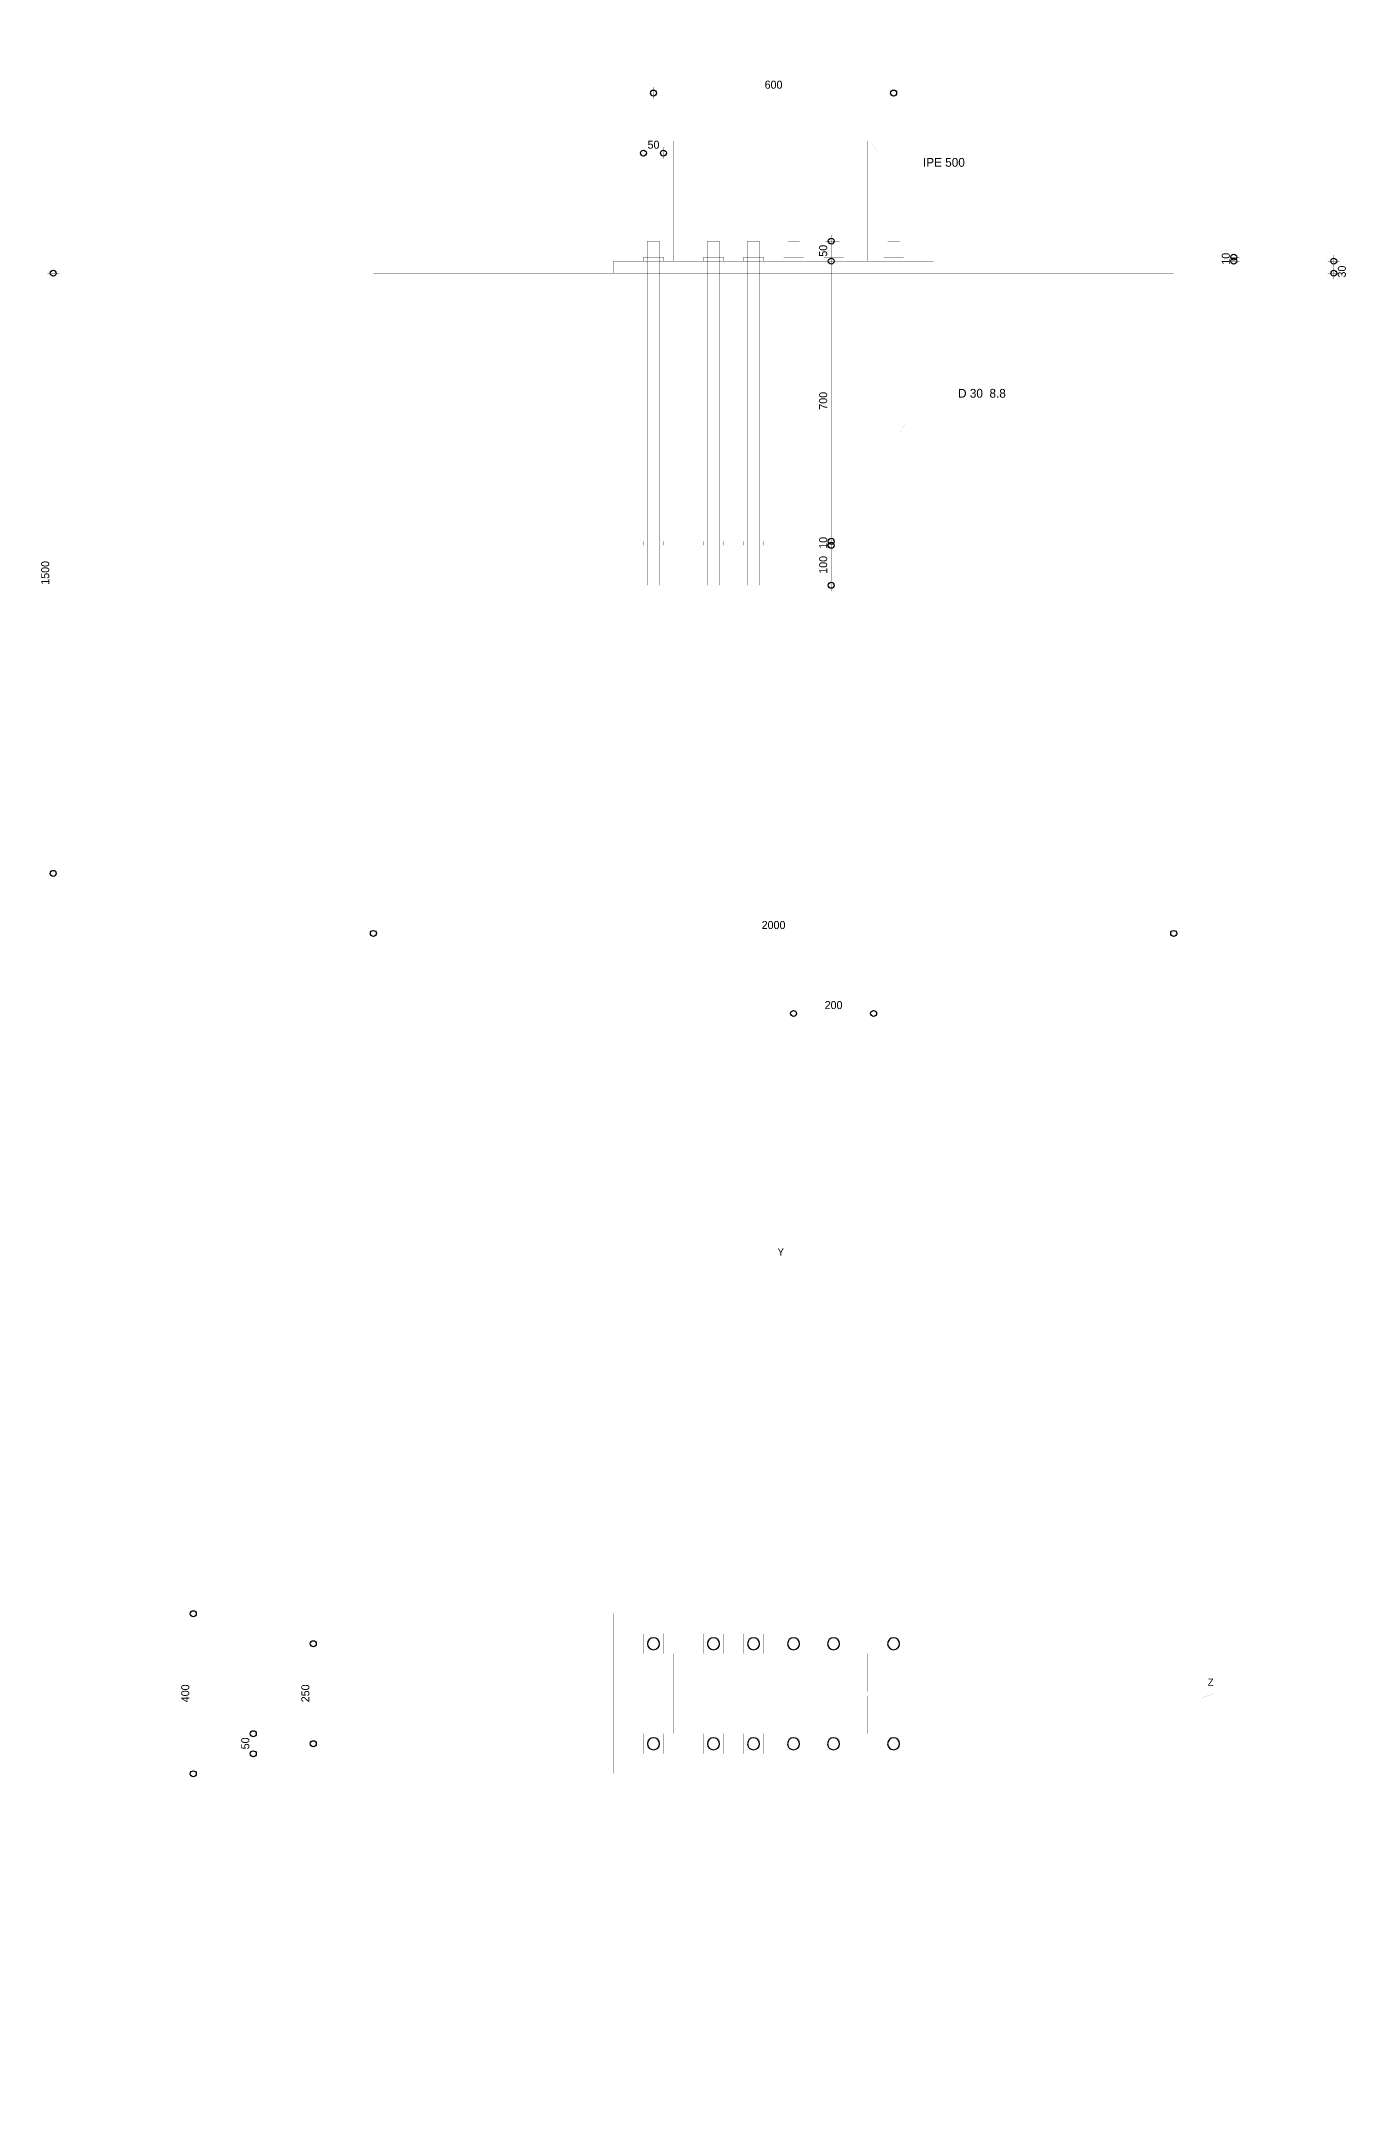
# Model space of a CAD drawing. Header units: millimetres. Extents: x -388065 to 2372687422, y -192755 to 667797.
# Drawn here: x 188812 to 192073, y 572785 to 577915 of the extents above; entities that cross this region are included whole.
import ezdxf
from ezdxf.enums import TextEntityAlignment as Align

# ---------------------------------------------------------------- set-up
doc = ezdxf.new("R2010")
doc.units = ezdxf.units.MM
doc.linetypes.add('DASHDOTED', pattern=[110, 50, -25, 10, -25])

msp = doc.modelspace()

# ---------------------------------------------------------------- linework, layer by layer
at = {"color": 255, "linetype": 'DASHDOTED'}
for points, const_width in [([(190642.7951, 577114.7606), (190642.7951, 577914.7606)], 0.1), ([(190392.7951, 577664.7606), (190408.7951, 577664.7606)], 0.2), ([(190408.7951, 577664.7606), (190876.7951, 577664.7606)], 0.2), ([(190876.7951, 577664.7606), (190892.7951, 577664.7606)], 0.2), ([(190642.7951, 573784.7606), (191742.7951, 573784.7606)], 0.05)]:
    msp.add_lwpolyline(points, dxfattribs=dict(at, const_width=const_width))
at = {"color": 50}
for points, const_width in [([(190327.7951, 577784.7606), (190957.7951, 577784.7606)], 0.1), ([(190342.7951, 577769.7606), (190342.7951, 577799.7606)], 0.1), ([(190942.7951, 577769.7606), (190942.7951, 577799.7606)], 0.1), ([(190302.7951, 577634.7606), (190382.7951, 577634.7606)], 0.1), ([(190302.7951, 577634.7606), (190382.7951, 577634.7606)], 0.1), ([(190317.7951, 577619.7606), (190317.7951, 577649.7606)], 0.1), ([(190317.7951, 577619.7606), (190317.7951, 577649.7606)], 0.1), ([(190367.7951, 577619.7606), (190367.7951, 577649.7606)], 0.1), ([(190367.7951, 577619.7606), (190367.7951, 577649.7606)], 0.1), ([(190905.523, 577633.5474), (190892.7951, 577654.7606)], 0.1), ([(190892.7951, 577654.7606), (190914.0083, 577642.0327)], 0.1), ([(190892.7951, 577654.7606), (190963.5058, 577584.05)], 0.1), ([(190963.5058, 577584.05), (191173.5058, 577584.05)], 0.1), ([(190801.7951, 577414.7606), (190771.7951, 577414.7606)], 0.1), ([(190786.7951, 576539.7606), (190786.7951, 577429.7606)], 0.1), ([(188842.7951, 575819.7606), (188842.7951, 577349.7606)], 0.1), ([(190801.7951, 577364.7606), (190771.7951, 577364.7606)], 0.1), ([(191807.7951, 577374.7606), (191777.7951, 577374.7606)], 0.1), ([(191807.7951, 577364.7606), (191777.7951, 577364.7606)], 0.1), ([(191792.7951, 577349.7606), (191792.7951, 577389.7606)], 0.1), ([(192057.7951, 577364.7606), (192027.7951, 577364.7606)], 0.1), ([(192042.7951, 577319.7606), (192042.7951, 577379.7606)], 0.1), ([(188857.7951, 577334.7606), (188827.7951, 577334.7606)], 0.1), ([(190642.7951, 577334.7606), (190642.7951, 577334.7606)], 0.2), ([(192057.7951, 577334.7606), (192027.7951, 577334.7606)], 0.1), ([(190957.7951, 576936.1892), (191028.5058, 577006.8999)], 0.1), ([(191028.5058, 577006.8999), (191298.5058, 577006.8999)], 0.1), ([(190957.7951, 576936.1892), (190970.523, 576957.4024)], 0.1), ([(190979.0083, 576948.9171), (190957.7951, 576936.1892)], 0.1), ([(190801.7951, 576664.7606), (190771.7951, 576664.7606)], 0.1), ([(190801.7951, 576654.7606), (190771.7951, 576654.7606)], 0.1), ([(190801.7951, 576554.7606), (190771.7951, 576554.7606)], 0.1), ([(188857.7951, 575834.7606), (188827.7951, 575834.7606)], 0.1), ([(189627.7951, 575684.7606), (191657.7951, 575684.7606)], 0.1), ([(189642.7951, 575669.7606), (189642.7951, 575699.7606)], 0.1), ([(191642.7951, 575669.7606), (191642.7951, 575699.7606)], 0.1), ([(190677.7951, 575484.7606), (190907.7951, 575484.7606)], 0.1), ([(190692.7951, 575469.7606), (190692.7951, 575499.7606)], 0.1), ([(190892.7951, 575469.7606), (190892.7951, 575499.7606)], 0.1), ([(189207.7951, 573984.7606), (189177.7951, 573984.7606)], 0.1), ([(189192.7951, 573569.7606), (189192.7951, 573999.7606)], 0.1), ([(190642.7951, 573784.7606), (190242.7951, 573984.7606)], 0.2), ([(190642.7951, 573784.7606), (191042.7951, 573984.7606)], 0.2), ([(189492.7951, 573644.7606), (189492.7951, 573924.7606)], 0.1), ([(189507.7951, 573909.7606), (189477.7951, 573909.7606)], 0.1), ([(190642.7951, 573784.7606), (190242.7951, 573584.7606)], 0.2), ([(190642.7951, 573784.7606), (191042.7951, 573584.7606)], 0.2), ([(190642.7951, 573784.7606), (190642.7951, 573784.7606)], 0.2), ([(190642.7951, 573784.7606), (190642.7951, 573784.7606)], 0.2), ([(190642.7951, 573784.7606), (190642.7951, 573784.7606)], 0.2), ([(190642.7951, 573784.7606), (190642.7951, 573784.7606)], 0.2), ([(189357.7951, 573684.7606), (189327.7951, 573684.7606)], 0.1), ([(189342.7951, 573619.7606), (189342.7951, 573699.7606)], 0.1), ([(189507.7951, 573659.7606), (189477.7951, 573659.7606)], 0.1), ([(189357.7951, 573634.7606), (189327.7951, 573634.7606)], 0.1), ([(189207.7951, 573584.7606), (189177.7951, 573584.7606)], 0.1)]:
    msp.add_lwpolyline(points, dxfattribs=dict(at, const_width=const_width))
at = {"color": 255}
for points, const_width in [([(190392.7951, 577364.7606), (190392.7951, 577664.7606)], 0.2), ([(190408.7951, 577364.7606), (190408.7951, 577664.7606)], 0.2), ([(190876.7951, 577364.7606), (190876.7951, 577664.7606)], 0.2), ([(190892.7951, 577364.7606), (190892.7951, 577664.7606)], 0.2), ([(190357.7951, 577414.7606), (190327.7951, 577414.7606)], 0.2), ([(190327.7951, 576554.7606), (190327.7951, 577414.7606)], 0.2), ([(190357.7951, 576554.7606), (190357.7951, 577414.7606)], 0.2), ([(190507.7951, 577414.7606), (190477.7951, 577414.7606)], 0.2), ([(190477.7951, 576554.7606), (190477.7951, 577414.7606)], 0.2), ([(190507.7951, 577414.7606), (190477.7951, 577414.7606)], 0.2), ([(190477.7951, 576554.7606), (190477.7951, 577414.7606)], 0.2), ([(190507.7951, 576554.7606), (190507.7951, 577414.7606)], 0.2), ([(190507.7951, 576554.7606), (190507.7951, 577414.7606)], 0.2), ([(190607.7951, 577414.7606), (190577.7951, 577414.7606)], 0.2), ([(190577.7951, 576554.7606), (190577.7951, 577414.7606)], 0.2), ([(190607.7951, 577414.7606), (190577.7951, 577414.7606)], 0.2), ([(190577.7951, 576554.7606), (190577.7951, 577414.7606)], 0.2), ([(190607.7951, 576554.7606), (190607.7951, 577414.7606)], 0.2), ([(190607.7951, 576554.7606), (190607.7951, 577414.7606)], 0.2), ([(190707.7951, 577414.7606), (190677.7951, 577414.7606)], 0.2), ([(190677.7951, 576554.7606), (190677.7951, 577414.7606)], 0.2), ([(190707.7951, 577414.7606), (190677.7951, 577414.7606)], 0.2), ([(190677.7951, 576554.7606), (190677.7951, 577414.7606)], 0.2), ([(190707.7951, 576554.7606), (190707.7951, 577414.7606)], 0.2), ([(190707.7951, 576554.7606), (190707.7951, 577414.7606)], 0.2), ([(190807.7951, 577414.7606), (190777.7951, 577414.7606)], 0.2), ([(190777.7951, 576554.7606), (190777.7951, 577414.7606)], 0.2), ([(190807.7951, 577414.7606), (190777.7951, 577414.7606)], 0.2), ([(190777.7951, 576554.7606), (190777.7951, 577414.7606)], 0.2), ([(190807.7951, 576554.7606), (190807.7951, 577414.7606)], 0.2), ([(190807.7951, 576554.7606), (190807.7951, 577414.7606)], 0.2), ([(190957.7951, 577414.7606), (190927.7951, 577414.7606)], 0.2), ([(190927.7951, 576554.7606), (190927.7951, 577414.7606)], 0.2), ([(190957.7951, 576554.7606), (190957.7951, 577414.7606)], 0.2), ([(190242.7951, 577334.7606), (190242.7951, 577364.7606)], 0.2), ([(191042.7951, 577364.7606), (190242.7951, 577364.7606)], 0.2), ([(190317.7951, 577364.7606), (190317.7951, 577374.7606)], 0.2), ([(190367.7951, 577374.7606), (190317.7951, 577374.7606)], 0.2), ([(190317.7951, 577364.7606), (190317.7951, 577374.7606)], 0.2), ([(190367.7951, 577374.7606), (190317.7951, 577374.7606)], 0.2), ([(190317.7951, 577364.7606), (190367.7951, 577364.7606)], 0.2), ([(190317.7951, 577364.7606), (190367.7951, 577364.7606)], 0.2), ([(190367.7951, 577374.7606), (190367.7951, 577364.7606)], 0.2), ([(190367.7951, 577374.7606), (190367.7951, 577364.7606)], 0.2), ([(190392.7951, 577364.7606), (190408.7951, 577364.7606)], 0.2), ([(190408.7951, 577364.7606), (190876.7951, 577364.7606)], 0.2), ([(190467.7951, 577364.7606), (190467.7951, 577374.7606)], 0.2), ([(190517.7951, 577374.7606), (190467.7951, 577374.7606)], 0.2), ([(190467.7951, 577364.7606), (190467.7951, 577374.7606)], 0.2), ([(190517.7951, 577374.7606), (190467.7951, 577374.7606)], 0.2), ([(190467.7951, 577364.7606), (190517.7951, 577364.7606)], 0.2), ([(190467.7951, 577364.7606), (190517.7951, 577364.7606)], 0.2), ([(190517.7951, 577374.7606), (190517.7951, 577364.7606)], 0.2), ([(190517.7951, 577374.7606), (190517.7951, 577364.7606)], 0.2), ([(190567.7951, 577364.7606), (190567.7951, 577374.7606)], 0.2), ([(190617.7951, 577374.7606), (190567.7951, 577374.7606)], 0.2), ([(190567.7951, 577364.7606), (190567.7951, 577374.7606)], 0.2), ([(190617.7951, 577374.7606), (190567.7951, 577374.7606)], 0.2), ([(190567.7951, 577364.7606), (190617.7951, 577364.7606)], 0.2), ([(190567.7951, 577364.7606), (190617.7951, 577364.7606)], 0.2), ([(190617.7951, 577374.7606), (190617.7951, 577364.7606)], 0.2), ([(190617.7951, 577374.7606), (190617.7951, 577364.7606)], 0.2), ([(190667.7951, 577364.7606), (190667.7951, 577374.7606)], 0.2), ([(190717.7951, 577374.7606), (190667.7951, 577374.7606)], 0.2), ([(190667.7951, 577364.7606), (190667.7951, 577374.7606)], 0.2), ([(190717.7951, 577374.7606), (190667.7951, 577374.7606)], 0.2), ([(190667.7951, 577364.7606), (190717.7951, 577364.7606)], 0.2), ([(190667.7951, 577364.7606), (190717.7951, 577364.7606)], 0.2), ([(190717.7951, 577374.7606), (190717.7951, 577364.7606)], 0.2), ([(190717.7951, 577374.7606), (190717.7951, 577364.7606)], 0.2), ([(190767.7951, 577364.7606), (190767.7951, 577374.7606)], 0.2), ([(190817.7951, 577374.7606), (190767.7951, 577374.7606)], 0.2), ([(190767.7951, 577364.7606), (190767.7951, 577374.7606)], 0.2), ([(190817.7951, 577374.7606), (190767.7951, 577374.7606)], 0.2), ([(190767.7951, 577364.7606), (190817.7951, 577364.7606)], 0.2), ([(190767.7951, 577364.7606), (190817.7951, 577364.7606)], 0.2), ([(190817.7951, 577374.7606), (190817.7951, 577364.7606)], 0.2), ([(190817.7951, 577374.7606), (190817.7951, 577364.7606)], 0.2), ([(190876.7951, 577364.7606), (190892.7951, 577364.7606)], 0.2), ([(190917.7951, 577364.7606), (190917.7951, 577374.7606)], 0.2), ([(190967.7951, 577374.7606), (190917.7951, 577374.7606)], 0.2), ([(190917.7951, 577364.7606), (190917.7951, 577374.7606)], 0.2), ([(190967.7951, 577374.7606), (190917.7951, 577374.7606)], 0.2), ([(190917.7951, 577364.7606), (190967.7951, 577364.7606)], 0.2), ([(190917.7951, 577364.7606), (190967.7951, 577364.7606)], 0.2), ([(190967.7951, 577374.7606), (190967.7951, 577364.7606)], 0.2), ([(190967.7951, 577374.7606), (190967.7951, 577364.7606)], 0.2), ([(191042.7951, 577364.7606), (191042.7951, 577334.7606)], 0.2), ([(189642.7951, 575834.7606), (189642.7951, 577334.7606)], 0.2), ([(191642.7951, 577334.7606), (189642.7951, 577334.7606)], 0.2), ([(190242.7951, 577334.7606), (191042.7951, 577334.7606)], 0.2), ([(190642.7951, 577334.7606), (190242.7951, 577334.7606)], 0.2), ([(190242.7951, 577334.7606), (190242.7951, 577334.7606)], 0.2), ([(190242.7951, 577334.7606), (190242.7951, 577334.7606)], 0.2), ([(190242.7951, 577334.7606), (190242.7951, 577334.7606)], 0.2), ([(190242.7951, 577334.7606), (190242.7951, 577334.7606)], 0.2), ([(190242.7951, 577334.7606), (191042.7951, 577334.7606)], 0.2), ([(191042.7951, 577334.7606), (190242.7951, 577334.7606)], 0.2), ([(190242.7951, 577334.7606), (190642.7951, 577334.7606)], 0.2), ([(191042.7951, 577334.7606), (190642.7951, 577334.7606)], 0.2), ([(190642.7951, 577334.7606), (191042.7951, 577334.7606)], 0.2), ([(191042.7951, 577334.7606), (191042.7951, 577334.7606)], 0.2), ([(191042.7951, 577334.7606), (191042.7951, 577334.7606)], 0.2), ([(191042.7951, 577334.7606), (191042.7951, 577334.7606)], 0.2), ([(191642.7951, 577334.7606), (191642.7951, 575834.7606)], 0.2), ([(190317.7951, 576654.7606), (190317.7951, 576664.7606)], 0.2), ([(190367.7951, 576664.7606), (190317.7951, 576664.7606)], 0.2), ([(190317.7951, 576654.7606), (190367.7951, 576654.7606)], 0.2), ([(190367.7951, 576664.7606), (190367.7951, 576654.7606)], 0.2), ([(190467.7951, 576654.7606), (190467.7951, 576664.7606)], 0.2), ([(190517.7951, 576664.7606), (190467.7951, 576664.7606)], 0.2), ([(190467.7951, 576654.7606), (190467.7951, 576664.7606)], 0.2), ([(190517.7951, 576664.7606), (190467.7951, 576664.7606)], 0.2), ([(190467.7951, 576654.7606), (190517.7951, 576654.7606)], 0.2), ([(190467.7951, 576654.7606), (190517.7951, 576654.7606)], 0.2), ([(190517.7951, 576664.7606), (190517.7951, 576654.7606)], 0.2), ([(190517.7951, 576664.7606), (190517.7951, 576654.7606)], 0.2), ([(190567.7951, 576654.7606), (190567.7951, 576664.7606)], 0.2), ([(190617.7951, 576664.7606), (190567.7951, 576664.7606)], 0.2), ([(190567.7951, 576654.7606), (190567.7951, 576664.7606)], 0.2), ([(190617.7951, 576664.7606), (190567.7951, 576664.7606)], 0.2), ([(190567.7951, 576654.7606), (190617.7951, 576654.7606)], 0.2), ([(190567.7951, 576654.7606), (190617.7951, 576654.7606)], 0.2), ([(190617.7951, 576664.7606), (190617.7951, 576654.7606)], 0.2), ([(190617.7951, 576664.7606), (190617.7951, 576654.7606)], 0.2), ([(190667.7951, 576654.7606), (190667.7951, 576664.7606)], 0.2), ([(190717.7951, 576664.7606), (190667.7951, 576664.7606)], 0.2), ([(190667.7951, 576654.7606), (190667.7951, 576664.7606)], 0.2), ([(190717.7951, 576664.7606), (190667.7951, 576664.7606)], 0.2), ([(190667.7951, 576654.7606), (190717.7951, 576654.7606)], 0.2), ([(190667.7951, 576654.7606), (190717.7951, 576654.7606)], 0.2), ([(190717.7951, 576664.7606), (190717.7951, 576654.7606)], 0.2), ([(190717.7951, 576664.7606), (190717.7951, 576654.7606)], 0.2), ([(190767.7951, 576654.7606), (190767.7951, 576664.7606)], 0.2), ([(190817.7951, 576664.7606), (190767.7951, 576664.7606)], 0.2), ([(190767.7951, 576654.7606), (190767.7951, 576664.7606)], 0.2), ([(190817.7951, 576664.7606), (190767.7951, 576664.7606)], 0.2), ([(190767.7951, 576654.7606), (190817.7951, 576654.7606)], 0.2), ([(190767.7951, 576654.7606), (190817.7951, 576654.7606)], 0.2), ([(190817.7951, 576664.7606), (190817.7951, 576654.7606)], 0.2), ([(190817.7951, 576664.7606), (190817.7951, 576654.7606)], 0.2), ([(190917.7951, 576654.7606), (190917.7951, 576664.7606)], 0.2), ([(190967.7951, 576664.7606), (190917.7951, 576664.7606)], 0.2), ([(190917.7951, 576654.7606), (190967.7951, 576654.7606)], 0.2), ([(190967.7951, 576664.7606), (190967.7951, 576654.7606)], 0.2), ([(190327.7951, 576554.7606), (190357.7951, 576554.7606)], 0.2), ([(190477.7951, 576554.7606), (190507.7951, 576554.7606)], 0.2), ([(190477.7951, 576554.7606), (190507.7951, 576554.7606)], 0.2), ([(190577.7951, 576554.7606), (190607.7951, 576554.7606)], 0.2), ([(190577.7951, 576554.7606), (190607.7951, 576554.7606)], 0.2), ([(190677.7951, 576554.7606), (190707.7951, 576554.7606)], 0.2), ([(190677.7951, 576554.7606), (190707.7951, 576554.7606)], 0.2), ([(190777.7951, 576554.7606), (190807.7951, 576554.7606)], 0.2), ([(190777.7951, 576554.7606), (190807.7951, 576554.7606)], 0.2), ([(190927.7951, 576554.7606), (190957.7951, 576554.7606)], 0.2), ([(189642.7951, 575834.7606), (191642.7951, 575834.7606)], 0.2), ([(189642.7951, 572784.7606), (189642.7951, 574784.7606)], 0.2), ([(191642.7951, 574784.7606), (189642.7951, 574784.7606)], 0.2), ([(191642.7951, 574784.7606), (191642.7951, 572784.7606)], 0.2), ([(190242.7951, 573584.7606), (190242.7951, 573984.7606)], 0.2), ([(191042.7951, 573984.7606), (190242.7951, 573984.7606)], 0.2), ([(190242.7951, 573584.7606), (190242.7951, 573984.7606)], 0.2), ([(191042.7951, 573984.7606), (190242.7951, 573984.7606)], 0.2), ([(190242.7951, 573984.7606), (190242.7951, 573984.7606)], 0.2), ([(190242.7951, 573984.7606), (190242.7951, 573984.7606)], 0.2), ([(190242.7951, 573584.7606), (190242.7951, 573984.7606)], 0.2), ([(191042.7951, 573984.7606), (190242.7951, 573984.7606)], 0.2), ([(190242.7951, 573584.7606), (190242.7951, 573984.7606)], 0.2), ([(191042.7951, 573984.7606), (190242.7951, 573984.7606)], 0.2), ([(191042.7951, 573984.7606), (191042.7951, 573584.7606)], 0.2), ([(191042.7951, 573984.7606), (191042.7951, 573584.7606)], 0.2), ([(191042.7951, 573984.7606), (191042.7951, 573984.7606)], 0.2), ([(191042.7951, 573984.7606), (191042.7951, 573984.7606)], 0.2), ([(191042.7951, 573984.7606), (191042.7951, 573584.7606)], 0.2), ([(191042.7951, 573984.7606), (191042.7951, 573584.7606)], 0.2), ([(190317.7951, 573884.7606), (190317.7951, 573934.7606)], 0.2), ([(190367.7951, 573934.7606), (190317.7951, 573934.7606)], 0.2), ([(190367.7951, 573934.7606), (190367.7951, 573884.7606)], 0.2), ([(190467.7951, 573884.7606), (190467.7951, 573934.7606)], 0.2), ([(190517.7951, 573934.7606), (190467.7951, 573934.7606)], 0.2), ([(190517.7951, 573934.7606), (190517.7951, 573884.7606)], 0.2), ([(190567.7951, 573884.7606), (190567.7951, 573934.7606)], 0.2), ([(190617.7951, 573934.7606), (190567.7951, 573934.7606)], 0.2), ([(190617.7951, 573934.7606), (190617.7951, 573884.7606)], 0.2), ([(190667.7951, 573884.7606), (190667.7951, 573934.7606)], 0.2), ([(190717.7951, 573934.7606), (190667.7951, 573934.7606)], 0.2), ([(190717.7951, 573934.7606), (190717.7951, 573884.7606)], 0.2), ([(190767.7951, 573884.7606), (190767.7951, 573934.7606)], 0.2), ([(190817.7951, 573934.7606), (190767.7951, 573934.7606)], 0.2), ([(190817.7951, 573934.7606), (190817.7951, 573884.7606)], 0.2), ([(190917.7951, 573884.7606), (190917.7951, 573934.7606)], 0.2), ([(190967.7951, 573934.7606), (190917.7951, 573934.7606)], 0.2), ([(190967.7951, 573934.7606), (190967.7951, 573884.7606)], 0.2), ([(190317.7951, 573884.7606), (190367.7951, 573884.7606)], 0.2), ([(190392.7951, 573884.7606), (190408.7951, 573884.7606)], 0.2), ([(190392.7951, 573684.7606), (190392.7951, 573884.7606)], 0.2), ([(190392.7951, 573884.7606), (190392.7951, 573884.7606)], 0.2), ([(190408.7951, 573884.7606), (190408.7951, 573884.7606)], 0.2), ([(190408.7951, 573884.7606), (190408.7951, 573789.8606)], 0.2), ([(190467.7951, 573884.7606), (190517.7951, 573884.7606)], 0.2), ([(190567.7951, 573884.7606), (190617.7951, 573884.7606)], 0.2), ([(190667.7951, 573884.7606), (190717.7951, 573884.7606)], 0.2), ([(190767.7951, 573884.7606), (190817.7951, 573884.7606)], 0.2), ([(190876.7951, 573789.8606), (190876.7951, 573884.7606)], 0.2), ([(190876.7951, 573884.7606), (190876.7951, 573884.7606)], 0.2), ([(190876.7951, 573884.7606), (190892.7951, 573884.7606)], 0.2), ([(190892.7951, 573884.7606), (190892.7951, 573684.7606)], 0.2), ([(190917.7951, 573884.7606), (190967.7951, 573884.7606)], 0.2), ([(190408.7951, 573789.8606), (190408.7951, 573789.8606)], 0.2), ([(190408.7951, 573789.8606), (190876.7951, 573789.8606)], 0.2), ([(190876.7951, 573779.6606), (190408.7951, 573779.6606)], 0.2), ([(190408.7951, 573779.6606), (190408.7951, 573779.6606)], 0.2), ([(190408.7951, 573779.6606), (190408.7951, 573684.7606)], 0.2), ([(190876.7951, 573789.8606), (190876.7951, 573789.8606)], 0.2), ([(190876.7951, 573684.7606), (190876.7951, 573779.6606)], 0.2), ([(190876.7951, 573779.6606), (190876.7951, 573779.6606)], 0.2), ([(191712.7951, 573794.7606), (191742.7951, 573784.7606)], 0.05), ([(191742.7951, 573784.7606), (191712.7951, 573774.7606)], 0.05), ([(190317.7951, 573634.7606), (190317.7951, 573684.7606)], 0.2), ([(190367.7951, 573684.7606), (190317.7951, 573684.7606)], 0.2), ([(190367.7951, 573684.7606), (190367.7951, 573634.7606)], 0.2), ([(190408.7951, 573684.7606), (190392.7951, 573684.7606)], 0.2), ([(190408.7951, 573684.7606), (190408.7951, 573684.7606)], 0.2), ([(190467.7951, 573634.7606), (190467.7951, 573684.7606)], 0.2), ([(190517.7951, 573684.7606), (190467.7951, 573684.7606)], 0.2), ([(190517.7951, 573684.7606), (190517.7951, 573634.7606)], 0.2), ([(190567.7951, 573634.7606), (190567.7951, 573684.7606)], 0.2), ([(190617.7951, 573684.7606), (190567.7951, 573684.7606)], 0.2), ([(190617.7951, 573684.7606), (190617.7951, 573634.7606)], 0.2), ([(190667.7951, 573634.7606), (190667.7951, 573684.7606)], 0.2), ([(190717.7951, 573684.7606), (190667.7951, 573684.7606)], 0.2), ([(190717.7951, 573684.7606), (190717.7951, 573634.7606)], 0.2), ([(190767.7951, 573634.7606), (190767.7951, 573684.7606)], 0.2), ([(190817.7951, 573684.7606), (190767.7951, 573684.7606)], 0.2), ([(190817.7951, 573684.7606), (190817.7951, 573634.7606)], 0.2), ([(190892.7951, 573684.7606), (190876.7951, 573684.7606)], 0.2), ([(190876.7951, 573684.7606), (190876.7951, 573684.7606)], 0.2), ([(190917.7951, 573634.7606), (190917.7951, 573684.7606)], 0.2), ([(190967.7951, 573684.7606), (190917.7951, 573684.7606)], 0.2), ([(190967.7951, 573684.7606), (190967.7951, 573634.7606)], 0.2), ([(190317.7951, 573634.7606), (190367.7951, 573634.7606)], 0.2), ([(190467.7951, 573634.7606), (190517.7951, 573634.7606)], 0.2), ([(190567.7951, 573634.7606), (190617.7951, 573634.7606)], 0.2), ([(190667.7951, 573634.7606), (190717.7951, 573634.7606)], 0.2), ([(190767.7951, 573634.7606), (190817.7951, 573634.7606)], 0.2), ([(190917.7951, 573634.7606), (190967.7951, 573634.7606)], 0.2), ([(190242.7951, 573584.7606), (191042.7951, 573584.7606)], 0.2), ([(190242.7951, 573584.7606), (191042.7951, 573584.7606)], 0.2), ([(190242.7951, 573584.7606), (190242.7951, 573584.7606)], 0.2), ([(190242.7951, 573584.7606), (190242.7951, 573584.7606)], 0.2), ([(190242.7951, 573584.7606), (191042.7951, 573584.7606)], 0.2), ([(190242.7951, 573584.7606), (191042.7951, 573584.7606)], 0.2), ([(191042.7951, 573584.7606), (191042.7951, 573584.7606)], 0.2), ([(191042.7951, 573584.7606), (191042.7951, 573584.7606)], 0.2), ([(189642.7951, 572784.7606), (191642.7951, 572784.7606)], 0.2)]:
    msp.add_lwpolyline(points, dxfattribs=dict(at, const_width=const_width))
at = {"color": 10, "const_width": 0.05}
for points in [[(190642.7951, 574884.7606), (190632.7951, 574854.7606)], [(190652.7951, 574854.7606), (190642.7951, 574884.7606)]]:
    msp.add_lwpolyline(points, dxfattribs=at)
at = {"color": 10, "linetype": 'DASHDOTED', "const_width": 0.05}
msp.add_lwpolyline([(190642.7951, 573784.7606), (190642.7951, 574884.7606)], dxfattribs=at)
at = {"color": 50}
for centre in [(190342.7951, 577784.7606), (190942.7951, 577784.7606), (190317.7951, 577634.7606), (190317.7951, 577634.7606), (190367.7951, 577634.7606), (190367.7951, 577634.7606), (190786.7951, 577414.7606), (190786.7951, 577364.7606), (191792.7951, 577374.7606), (191792.7951, 577364.7606), (192042.7951, 577364.7606), (188842.7951, 577334.7606), (192042.7951, 577334.7606), (190786.7951, 576664.7606), (190786.7951, 576654.7606), (190786.7951, 576554.7606), (188842.7951, 575834.7606), (189642.7951, 575684.7606), (191642.7951, 575684.7606), (190692.7951, 575484.7606), (190892.7951, 575484.7606), (189192.7951, 573984.7606), (189492.7951, 573909.7606), (189342.7951, 573684.7606), (189492.7951, 573659.7606), (189342.7951, 573634.7606), (189192.7951, 573584.7606)]:
    msp.add_circle(centre, 7.5, dxfattribs=at)
at = {"color": 255}
for centre, start, end in [((190342.7951, 573909.7606), 0, 180), ((190492.7951, 573909.7606), 0, 180), ((190592.7951, 573909.7606), 0, 180), ((190692.7951, 573909.7606), 0, 180), ((190792.7951, 573909.7606), 0, 180), ((190942.7951, 573909.7606), 0, 180), ((190342.7951, 573909.7606), 180, 0), ((190492.7951, 573909.7606), 180, 0), ((190592.7951, 573909.7606), 180, 0), ((190692.7951, 573909.7606), 180, 0), ((190792.7951, 573909.7606), 180, 0), ((190942.7951, 573909.7606), 180, 0), ((190342.7951, 573659.7606), 0, 180), ((190342.7951, 573659.7606), 180, 0), ((190492.7951, 573659.7606), 0, 180), ((190492.7951, 573659.7606), 180, 0), ((190592.7951, 573659.7606), 0, 180), ((190592.7951, 573659.7606), 180, 0), ((190692.7951, 573659.7606), 0, 180), ((190692.7951, 573659.7606), 180, 0), ((190792.7951, 573659.7606), 0, 180), ((190792.7951, 573659.7606), 180, 0), ((190942.7951, 573659.7606), 0, 180), ((190942.7951, 573659.7606), 180, 0)]:
    msp.add_arc(centre, 15, start, end, dxfattribs=at)

# ---------------------------------------------------------------- texts
at = {"color": 50}
msp.add_text('600', height=20, dxfattribs=at).set_placement((190642.7951, 577795.7606), align=Align.CENTER)
at = {"color": 255}
for s, p in [('50', (190342.7951, 577645.7606)), ('50', (190342.7951, 577645.7606)), ('2000', (190642.7951, 575695.7606)), ('200', (190792.7951, 575495.7606))]:
    msp.add_text(s, height=20, dxfattribs=at).set_placement(p, align=Align.CENTER)
at = {"color": 50}
for s, p in [('IPE 500', (191068.5058, 577594.05)), ('D 30  8.8', (191163.5058, 577016.8999))]:
    msp.add_text(s, height=22, dxfattribs=at).set_placement(p, align=Align.BOTTOM_CENTER)
at = {"color": 255}
for s, p in [('50', (190776.7951, 577390.7606)), ('10', (191782.7951, 577370.7606)), ('700', (190776.7951, 577015.7606)), ('10', (190776.7951, 576660.7606)), ('1500', (188832.7951, 576585.7606)), ('100', (190776.7951, 576605.7606)), ('400', (189182.7951, 573785.7606)), ('250', (189482.7951, 573785.7606)), ('50', (189332.7951, 573660.7606))]:
    msp.add_text(s, height=20, rotation=90, dxfattribs=at).set_placement(p, align=Align.CENTER)
msp.add_text('30', height=20, rotation=90, dxfattribs=at).set_placement((192052.7951, 577338.7606), align=Align.TOP_CENTER)
at = {"color": 10}
msp.add_text('Y', height=18, dxfattribs=at).set_placement((190652.7951, 574879.7606))
at = {"color": 255}
msp.add_text('Z', height=18, dxfattribs=at).set_placement((191727.7951, 573804.7606))

doc.saveas('drawing.dxf')
